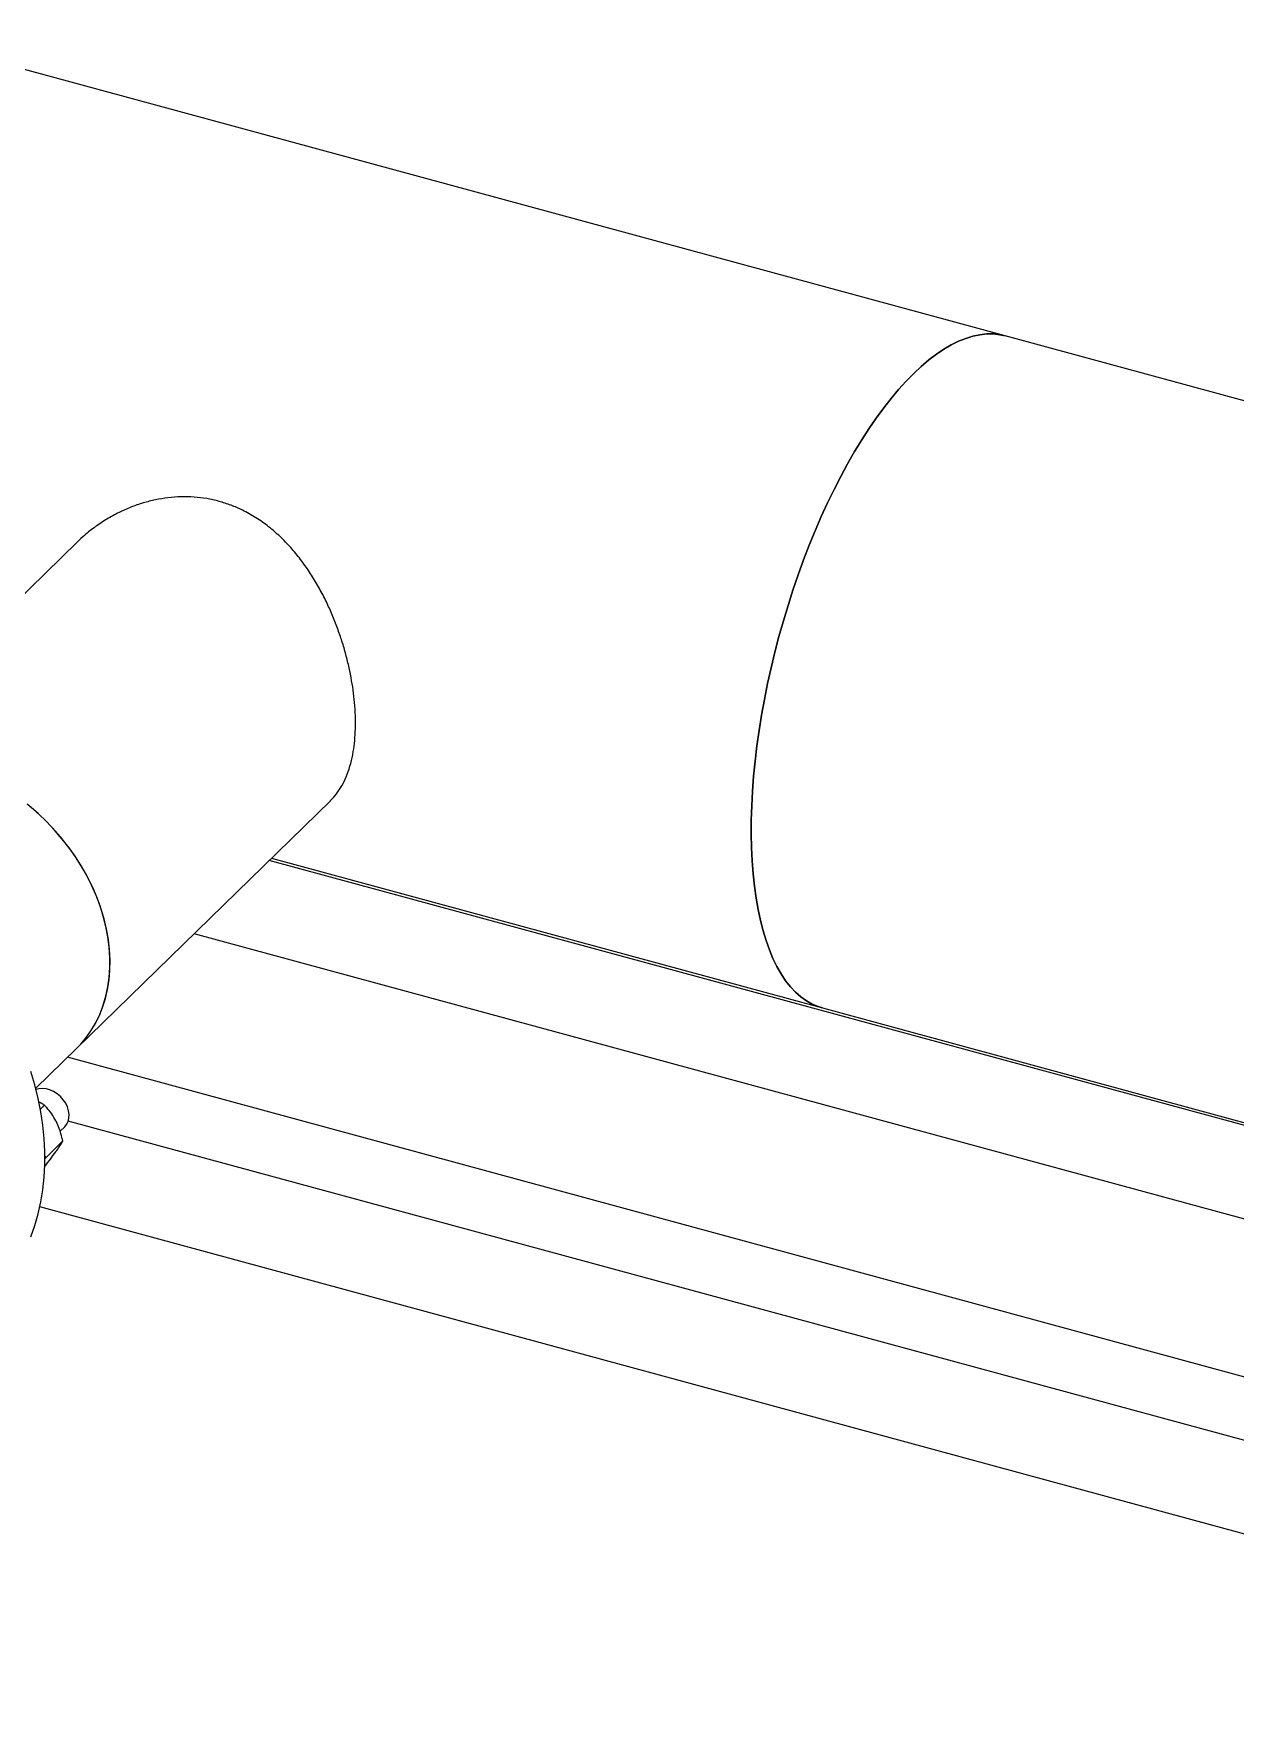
# Model space of a CAD drawing. Header units: inches. Extents: x 0.9 to 37.1, y -8.4 to 11.7.
# Drawn here: x 2.4239 to 2.6529, y 0.6304 to 0.9535 of the extents above; entities that cross this region are included whole.
import ezdxf

# ---------------------------------------------------------------- set-up
doc = ezdxf.new("R2010")
doc.units = ezdxf.units.IN
doc.header["$MEASUREMENT"] = 0

msp = doc.modelspace()

# ---------------------------------------------------------------- linework, layer by layer
at = {"color": 7, "linetype": 'Continuous', "lineweight": 25}
for p, q in [((2.609044982124347, 0.895906206327632), (2.397153140472465, 0.9534938685956593)), ((2.657655085272211, 0.8826950218805578), (2.609044982124347, 0.8959062063276311)), ((2.432208737344744, 0.8566422053784728), (2.383799314211643, 0.8093931243410966)), ((2.432001582972688, 0.7600071051170809), (2.480410988263191, 0.8072561687395341)), ((2.868221496118991, 0.6873026845100154), (2.46874662673264, 0.7958713942981839)), ((2.469175195178972, 0.7962896902401759), (2.57421288635522, 0.7677426964639414)), ((2.850147731416522, 0.6743570943842537), (2.454435422998282, 0.7819032207232186)), ((2.574212886355221, 0.76774269646394), (2.839077688420073, 0.6957581186289087)), ((2.424242316188407, 0.7524338228643018), (2.432001582972688, 0.7600071051170806)), ((2.805033723143963, 0.6565137592862804), (2.430309655076132, 0.7583557316215951)), ((2.425132154921563, 0.7484177338993148), (2.425925582322017, 0.7491921433657984)), ((2.428907020350454, 0.7442304908083451), (2.429776962627674, 0.7450795811402237)), ((2.79629428148736, 0.6467567269849018), (2.430458959167717, 0.7461829286886416)), ((2.426145514005304, 0.7391956000082951), (2.429414812432966, 0.7423865354986688)), ((2.425997533991417, 0.739484229280274), (2.426145514005304, 0.7391956000082951)), ((2.426145514005304, 0.7391956000082951), (2.425998552547409, 0.7389888393407413)), ((2.790697864290888, 0.6304200611642268), (2.425020998360423, 0.7298031978166976))]:
    msp.add_line(p, q, dxfattribs=at)
at = {"color": 7, "linetype": 'Continuous', "lineweight": 25, "flags": 128}
for points in [[(2.609044982124347, 0.895906206327632), (2.608051922173724, 0.8961257624041865), (2.606811346872446, 0.8962660241245968), (2.605537889846181, 0.8962667197481364), (2.604234309119278, 0.8961278477682386), (2.602903427957314, 0.8958497089506885), (2.601548128752528, 0.8954329056822301), (2.600171346781204, 0.8948783406659304), (2.598776063846515, 0.8941872149661254), (2.5973653018206, 0.8933610254071827), (2.595942116099862, 0.8924015613317149), (2.594509588987662, 0.8913109007252573), (2.593070823018733, 0.8900914057158196), (2.591628934239785, 0.8887457174580375)], [(2.591628934239784, 0.8887457174580362), (2.593070823018733, 0.8900914057158178), (2.594509588987661, 0.891310900725256), (2.595942116099861, 0.8924015613317131), (2.5973653018206, 0.8933610254071813), (2.598776063846515, 0.8941872149661236), (2.600171346781203, 0.8948783406659286), (2.601548128752527, 0.8954329056822288), (2.602903427957313, 0.8958497089506872), (2.604234309119278, 0.8961278477682368), (2.605537889846181, 0.8962667197481347), (2.606811346872446, 0.896266024124595), (2.608051922173724, 0.8961257624041847), (2.609044982124347, 0.8959062063276311)], [(2.591628934239785, 0.8887457174580375), (2.590187045460837, 0.8872767504130246), (2.588748279491909, 0.8856876860362948), (2.587315752379708, 0.8839819658874397), (2.58589256665897, 0.8821632841764768), (2.584481804633055, 0.8802355797630139), (2.583086521698366, 0.8782030276255544), (2.581709739727042, 0.8760700298194264), (2.580354440522257, 0.8738412059429068), (2.579023559360292, 0.871521383132206), (2.577719978633389, 0.8691155856069592), (2.576446521607124, 0.866629023788891), (2.575205946305846, 0.8640670830171984), (2.574000939539411, 0.8614353118851081), (2.572834111084147, 0.8587394102228569), (2.571707988030662, 0.8559852167531297), (2.570625009310729, 0.8531786964456867), (2.5695875204151, 0.8503259275985662), (2.568597768313698, 0.8474330886738439), (2.56765789658918, 0.8445064449164632), (2.566769940794414, 0.841552334785105), (2.565935824043923, 0.8385771562245026), (2.56515735284885, 0.835587352808913), (2.564436213204456, 0.8325893997867748), (2.56377396693863, 0.8295897900567577), (2.563172048329317, 0.8265950201055938), (2.562631760998189, 0.8236115759381297), (2.562154275087298, 0.8206459190300879), (2.561740624724802, 0.8177044723339475), (2.561391705785274, 0.8147936063682604), (2.561108273949444, 0.8119196254205239), (2.56089094306755, 0.8090887538935023), (2.560740183829889, 0.8063071228245531), (2.560656322747402, 0.8035807566071651), (2.560639541444517, 0.8009155599434665), (2.560689876265799, 0.7983173050559533), (2.560807218197237, 0.7957916191861396), (2.560991313102332, 0.7933439724072073), (2.561241762272517, 0.7909796657770447), (2.561558023290657, 0.7887038198573357), (2.561939411205811, 0.7865213636235642), (2.562385100016681, 0.7844370237899497), (2.562894124460549, 0.7824553145724368), (2.563465382103814, 0.7805805279119093), (2.564097635729629, 0.7788167241788024), (2.564789516017431, 0.7771677233792431), (2.565539524508578, 0.7756370968817691), (2.566346036851691, 0.7742281596825378), (2.567207306320625, 0.7729439632257851), (2.568121467597496, 0.7717872887950754), (2.569086540812541, 0.7707606414896607), (2.570100435832076, 0.7698662447989935), (2.57116095678526, 0.7691060357871444), (2.572265806819861, 0.768481660897552), (2.573412593076728, 0.7679944723871931), (2.57421288635522, 0.7677426964639414)], [(2.574212886355221, 0.76774269646394), (2.573412593076729, 0.7679944723871914), (2.572265806819861, 0.7684816608975503), (2.57116095678526, 0.7691060357871429), (2.570100435832076, 0.7698662447989919), (2.569086540812542, 0.7707606414896591), (2.568121467597496, 0.7717872887950739), (2.567207306320626, 0.7729439632257834), (2.566346036851691, 0.7742281596825361), (2.565539524508578, 0.7756370968817674), (2.564789516017431, 0.7771677233792414), (2.564097635729629, 0.7788167241788008), (2.563465382103814, 0.7805805279119077), (2.562894124460549, 0.7824553145724351), (2.562385100016682, 0.7844370237899481), (2.561939411205811, 0.7865213636235628), (2.561558023290657, 0.7887038198573344), (2.561241762272517, 0.7909796657770429), (2.560991313102332, 0.7933439724072056), (2.560807218197237, 0.7957916191861383), (2.560689876265799, 0.7983173050559516), (2.560639541444517, 0.8009155599434652), (2.560656322747402, 0.8035807566071633), (2.560740183829889, 0.8063071228245513), (2.560890943067549, 0.809088753893501), (2.561108273949443, 0.8119196254205225), (2.561391705785274, 0.8147936063682586), (2.561740624724802, 0.8177044723339462), (2.562154275087298, 0.8206459190300865), (2.562631760998189, 0.823611575938128), (2.563172048329316, 0.826595020105592), (2.56377396693863, 0.8295897900567564), (2.564436213204456, 0.8325893997867735), (2.56515735284885, 0.8355873528089117), (2.565935824043923, 0.8385771562245012), (2.566769940794414, 0.8415523347851037), (2.56765789658918, 0.8445064449164619), (2.568597768313698, 0.8474330886738426), (2.5695875204151, 0.8503259275985648), (2.570625009310728, 0.8531786964456858), (2.571707988030662, 0.8559852167531288), (2.572834111084147, 0.8587394102228556), (2.57400093953941, 0.8614353118851068), (2.575205946305845, 0.8640670830171975), (2.576446521607123, 0.8666290237888896), (2.577719978633388, 0.8691155856069583), (2.579023559360291, 0.8715213831322046), (2.580354440522256, 0.8738412059429064), (2.581709739727042, 0.8760700298194255), (2.583086521698365, 0.8782030276255535), (2.584481804633054, 0.8802355797630126), (2.58589256665897, 0.8821632841764759), (2.587315752379707, 0.8839819658874384), (2.588748279491908, 0.8856876860362939), (2.590187045460837, 0.8872767504130241), (2.591628934239784, 0.8887457174580362)], [(2.432001582972688, 0.7600071051170806), (2.432819547653941, 0.7608543071438019), (2.433907576280514, 0.7621577185110822), (2.434886521975447, 0.7635556805221375), (2.435752278700287, 0.7650423296384673), (2.436501215170456, 0.7666114303370307), (2.437130190086128, 0.7682564012641968), (2.437636565307921, 0.7699703428402291), (2.438018216922176, 0.7717460661985212), (2.43827354414939, 0.7735761233382005), (2.43840147605844, 0.7754528383636338), (2.43840147605844, 0.7773683396797993), (2.43827354414939, 0.7793145930084939), (2.438018216922176, 0.7812834350868856), (2.437636565307921, 0.7832666079070769), (2.437130190086128, 0.7852557933530585), (2.436501215170457, 0.7872426480897792), (2.435752278700287, 0.7892188385579924), (2.434886521975447, 0.7911760759280999), (2.433907576280514, 0.7931061508663828), (2.432819547653942, 0.7950009679678014), (2.431626999665903, 0.7968525797109374), (2.430334934277103, 0.7986532197926595), (2.428948770858804, 0.800395335702698), (2.427474323462111, 0.8020716204014979), (2.42591777643181, 0.8036750429684827), (2.424285658467085, 0.8051988780921779), (2.422584815237881, 0.8066367342785035)], [(2.432001582972688, 0.7600071051170809), (2.432531021295003, 0.7605438775480279), (2.433645625062834, 0.7618227810334436), (2.434652244613464, 0.7631976400068146), (2.435546657834675, 0.7646626878318091), (2.436325113246586, 0.7662117795887092), (2.436984345736666, 0.767838417848339), (2.437521590254754, 0.7695357799245406), (2.437934593410633, 0.7712967464908915), (2.438221622925541, 0.7731139314416331), (2.438381474897941, 0.774979712871566), (2.438413478853109, 0.7768862650449678), (2.438317500555335, 0.7788255912194497), (2.438093942570953, 0.7807895571870722), (2.437743742579844, 0.7827699253920407), (2.437268369442473, 0.7847583894818771), (2.436669817038981, 0.7867466091471487), (2.43595059590616, 0.7887262451036237), (2.435113722707388, 0.7906889940701283), (2.434162707579697, 0.7926266235953938), (2.43310153941103, 0.794531006587818), (2.431934669109472, 0.7963941554033096), (2.430666990934581, 0.7982082553482472), (2.429303821969174, 0.7999656974570173), (2.427850879817624, 0.801659110406661), (2.426314258624251, 0.8032813914347652), (2.42470040351235, 0.8048257361309159), (2.423016083551118, 0.8062856669767586)], [(2.423318270111738, 0.7241058533665652), (2.424074737955196, 0.7262570628292938), (2.424708069832957, 0.7284755983632533), (2.425216665893734, 0.7307558557551431), (2.425599241379735, 0.7330920748768924), (2.425854829872081, 0.7354783542362435), (2.425982785732058, 0.7379086658844349), (2.425982785732058, 0.740376870643321), (2.425854829872081, 0.7428767336134708), (2.425599241379736, 0.7454019399240636), (2.425216665893734, 0.7479461106848009), (2.424708069832958, 0.7505028190995382), (2.424074737955196, 0.7530656067009279), (2.423318270111738, 0.7556279996650701)], [(2.429776962627674, 0.7450795811402237), (2.430143079433105, 0.7455252000361642), (2.430427076048052, 0.7460919860339278), (2.430587867821881, 0.7467310546851122), (2.430620286774679, 0.7474218657974412), (2.43052329093463, 0.7481422161333626), (2.430299997827841, 0.7488689530403743), (2.42995758427849, 0.7495787185963234), (2.429507055739793, 0.750248700352245), (2.42896289256968, 0.7508573645432407), (2.428342584620175, 0.7513851482014013), (2.427666069099169, 0.7518150879256921), (2.426955089772145, 0.752133365099618), (2.426232498099668, 0.7523297500329306), (2.425521518772644, 0.7523979307522866), (2.424845003251638, 0.7523357158732669), (2.424307674124563, 0.7521794478156705)]]:
    msp.add_lwpolyline(points, dxfattribs=at)
at = {"color": 7, "linetype": 'Continuous', "lineweight": 25}
for points, knots in [([(2.459203732720377, 0.8643504291003499), (2.458419356221487, 0.8645397781088917), (2.4568505773581, 0.8649184823699505), (2.454418678597833, 0.86519692480974), (2.451946970697106, 0.8652540893275704), (2.449479659886098, 0.8650717059690081), (2.447064548763668, 0.8646706111938371), (2.444698942237078, 0.8640659580176968), (2.44237437235849, 0.8632582168132239), (2.440061019083629, 0.8622341342189674), (2.43779782494403, 0.86099997622857), (2.435598503261289, 0.8595380482358648), (2.433723953300898, 0.8580829805121737), (2.432658369862319, 0.857044697305001), (2.4322263488246, 0.8566237446396645)], [0, 0, 0, 0, 0.0822110562254069, 0.1644248234434883, 0.2492928215557912, 0.3341679413878536, 0.4162943629572324, 0.4984269959529762, 0.5825762835533055, 0.66672991834075, 0.7562192253899759, 0.8457099348377287, 0.9374459552882148, 1, 1, 1, 1]), ([(2.480393433522938, 0.8072746641621138), (2.480513999335725, 0.8073820057816756), (2.481060443697603, 0.8078685137016972), (2.481883358527941, 0.8089400957423001), (2.482854205811611, 0.8104990976141617), (2.483667655761931, 0.8123008071304434), (2.484324858136529, 0.814330365132554), (2.484791545833687, 0.8164928517920838), (2.485081005669478, 0.8187233276950656), (2.485218872602431, 0.8210061168960441), (2.48521012040908, 0.8234342390810316), (2.485056248292281, 0.825901855726193), (2.484774491878068, 0.8283509968535387), (2.484380959873875, 0.8307765167385917), (2.483862736992456, 0.8332521666610169), (2.483216606829923, 0.8357721052499003), (2.482446904282323, 0.8382971862910371), (2.481547826252786, 0.8408298576606059), (2.480521152388445, 0.843340769756868), (2.479334980504795, 0.845878232843686), (2.477985949601669, 0.8483998396471644), (2.476449426698455, 0.8509011189421942), (2.474753595217795, 0.8532943345190458), (2.472886835987849, 0.8555629113198613), (2.470860310615263, 0.8576590048139487), (2.468648190601222, 0.8595795489135809), (2.466254760943556, 0.8612790613426706), (2.463843779437374, 0.8626266831928375), (2.461487507367226, 0.8636608271032249), (2.459966922301014, 0.8641199785785703), (2.459203732720377, 0.8643504291003499)], [0, 0, 0, 0, 0.01098925185049703, 0.04980694424226966, 0.08876249604671828, 0.127714806382947, 0.1680510369372799, 0.208383665775491, 0.2435926832586468, 0.2788006316584004, 0.3152068558977695, 0.3516135793408554, 0.3842946745394997, 0.416977030388766, 0.4505393228834917, 0.4841034681733324, 0.5181552605143326, 0.5522088567130422, 0.5870711494663464, 0.6219346916756088, 0.6595792395391902, 0.6972239149640935, 0.735870863345422, 0.7745157503667661, 0.8136020924109898, 0.852684121150529, 0.8932035381747828, 0.9337175286472268, 0.9667324817010274, 1, 1, 1, 1]), ([(2.425925582322017, 0.7491921433657984), (2.425698256198054, 0.7493368947788747), (2.425351065410966, 0.749557970809036), (2.424938839088219, 0.7497465139015241), (2.424796521460148, 0.7498116067988759)], [0, 0, 0, 0, 0.6547585143915374, 1, 1, 1, 1]), ([(2.42809557077886, 0.7462045169123939), (2.427835348241888, 0.7466647583142466), (2.427305499628196, 0.7476018726455911), (2.426536655903673, 0.7485434342926267), (2.426063567070775, 0.7490456602561278), (2.425925582322017, 0.7491921433657984)], [0, 0, 0, 0, 0.4060446745436651, 0.8267623950146936, 1, 1, 1, 1]), ([(2.429414812432965, 0.7423865354986688), (2.429255329095779, 0.7430244786150577), (2.428930553198297, 0.7443236020960652), (2.428412654299052, 0.7455837089874696), (2.428103933703836, 0.7461881434026717), (2.42809557077886, 0.7462045169123939)], [0, 0, 0, 0, 0.4841952181635581, 0.9860273763411882, 1, 1, 1, 1]), ([(2.425925582322017, 0.7374775235895361), (2.426308457404392, 0.7379680653088231), (2.427088153896179, 0.7389670168604077), (2.42777688204039, 0.7398991883762925), (2.428087165517026, 0.7403353907484167), (2.42809557077886, 0.7403472070242626)], [0, 0, 0, 0, 0.4841952181635629, 0.9860273763411919, 1, 1, 1, 1]), ([(2.42809557077886, 0.7403472070242626), (2.428323459342971, 0.7406747902877967), (2.428787471573333, 0.7413417945375892), (2.429174945234123, 0.7419690938961815), (2.429360648718216, 0.7422922742241359), (2.429414812432966, 0.7423865354986688)], [0, 0, 0, 0, 0.4060446745436625, 0.8267623950146856, 1, 1, 1, 1])]:
    msp.add_open_spline(points, degree=3, knots=knots, dxfattribs=at)

doc.saveas('drawing.dxf')
